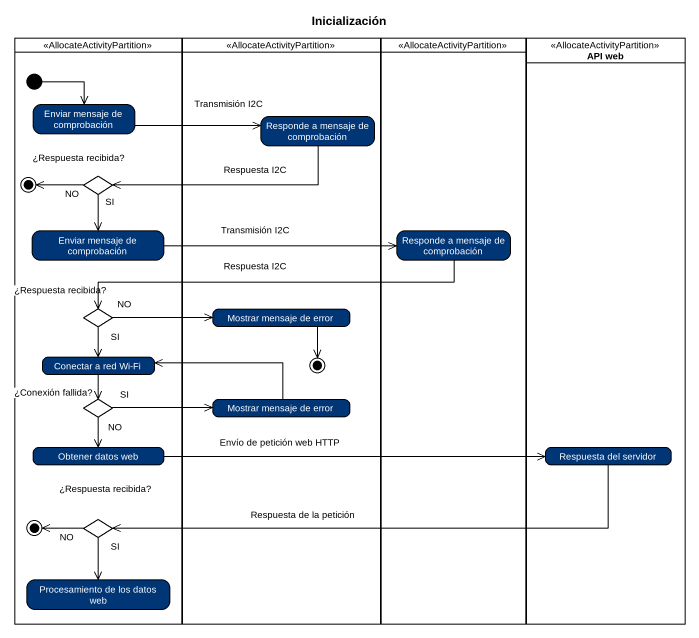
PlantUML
@startuml
title Inicialización
hide empty description
state " " as lane1 <<AllocateActivityPartition>> {
  state "Enviar mensaje de comprobación" as Enviar_mensaje_de #003576
  state final1 <<end>>
  state "¿Respuesta recibida?" as Respuesta_recibida <<choice>>
  state "Enviar mensaje de comprobación" as Enviar_mensaje_de_2 #003576
  state "¿Respuesta recibida?" as Respuesta_recibida_2 <<choice>>
  state "Conectar a red Wi-Fi" as Conectar_a_red_Wi_Fi #003576
  state "¿Conexión fallida?" as Conexión_fallida <<choice>>
  state "Obtener datos web" as Obtener_datos_web #003576
  state final3 <<end>>
  state "¿Respuesta recibida?" as Respuesta_recibida_3 <<choice>>
  state "Procesamiento de los datos web" as Procesamiento_de_los_datos #003576
  [*] --> Enviar_mensaje_de
}
state " " as lane2 <<AllocateActivityPartition>> {
  state "Responde a mensaje de comprobación" as Responde_a_mensaje_de #003576
  state "Mostrar mensaje de error" as Mostrar_mensaje_de_error #003576
  state "Mostrar mensaje de error" as Mostrar_mensaje_de_error_2 #003576
  Mostrar_mensaje_de_error --> [*]
}
state " " as lane3 <<AllocateActivityPartition>> {
  state "Responde a mensaje de comprobación" as Responde_a_mensaje_de_2 #003576
}
state "API web" as API_web <<AllocateActivityPartition>> {
  state "Respuesta del servidor" as Respuesta_del_servidor #003576
}
Enviar_mensaje_de -right-> Responde_a_mensaje_de : Transmisión I2C
Responde_a_mensaje_de -left-> Respuesta_recibida : Respuesta I2C
Respuesta_recibida -left-> final1 : NO
Respuesta_recibida --> Enviar_mensaje_de_2 : SI
Enviar_mensaje_de_2 -right-> Responde_a_mensaje_de_2 : Transmisión I2C
Responde_a_mensaje_de_2 -left-> Respuesta_recibida_2 : Respuesta I2C
Respuesta_recibida_2 -right-> Mostrar_mensaje_de_error : NO
Respuesta_recibida_2 --> Conectar_a_red_Wi_Fi : SI
Conectar_a_red_Wi_Fi --> Conexión_fallida
Conexión_fallida -right-> Mostrar_mensaje_de_error_2 : SI
Conexión_fallida --> Obtener_datos_web : NO
Mostrar_mensaje_de_error_2 -left-> Conectar_a_red_Wi_Fi
Obtener_datos_web -right-> Respuesta_del_servidor : Envío de petición web HTTP
Respuesta_del_servidor -left-> Respuesta_recibida_3 : Respuesta de la petición
Respuesta_recibida_3 -left-> final3 : NO
Respuesta_recibida_3 --> Procesamiento_de_los_datos : SI
@enduml
